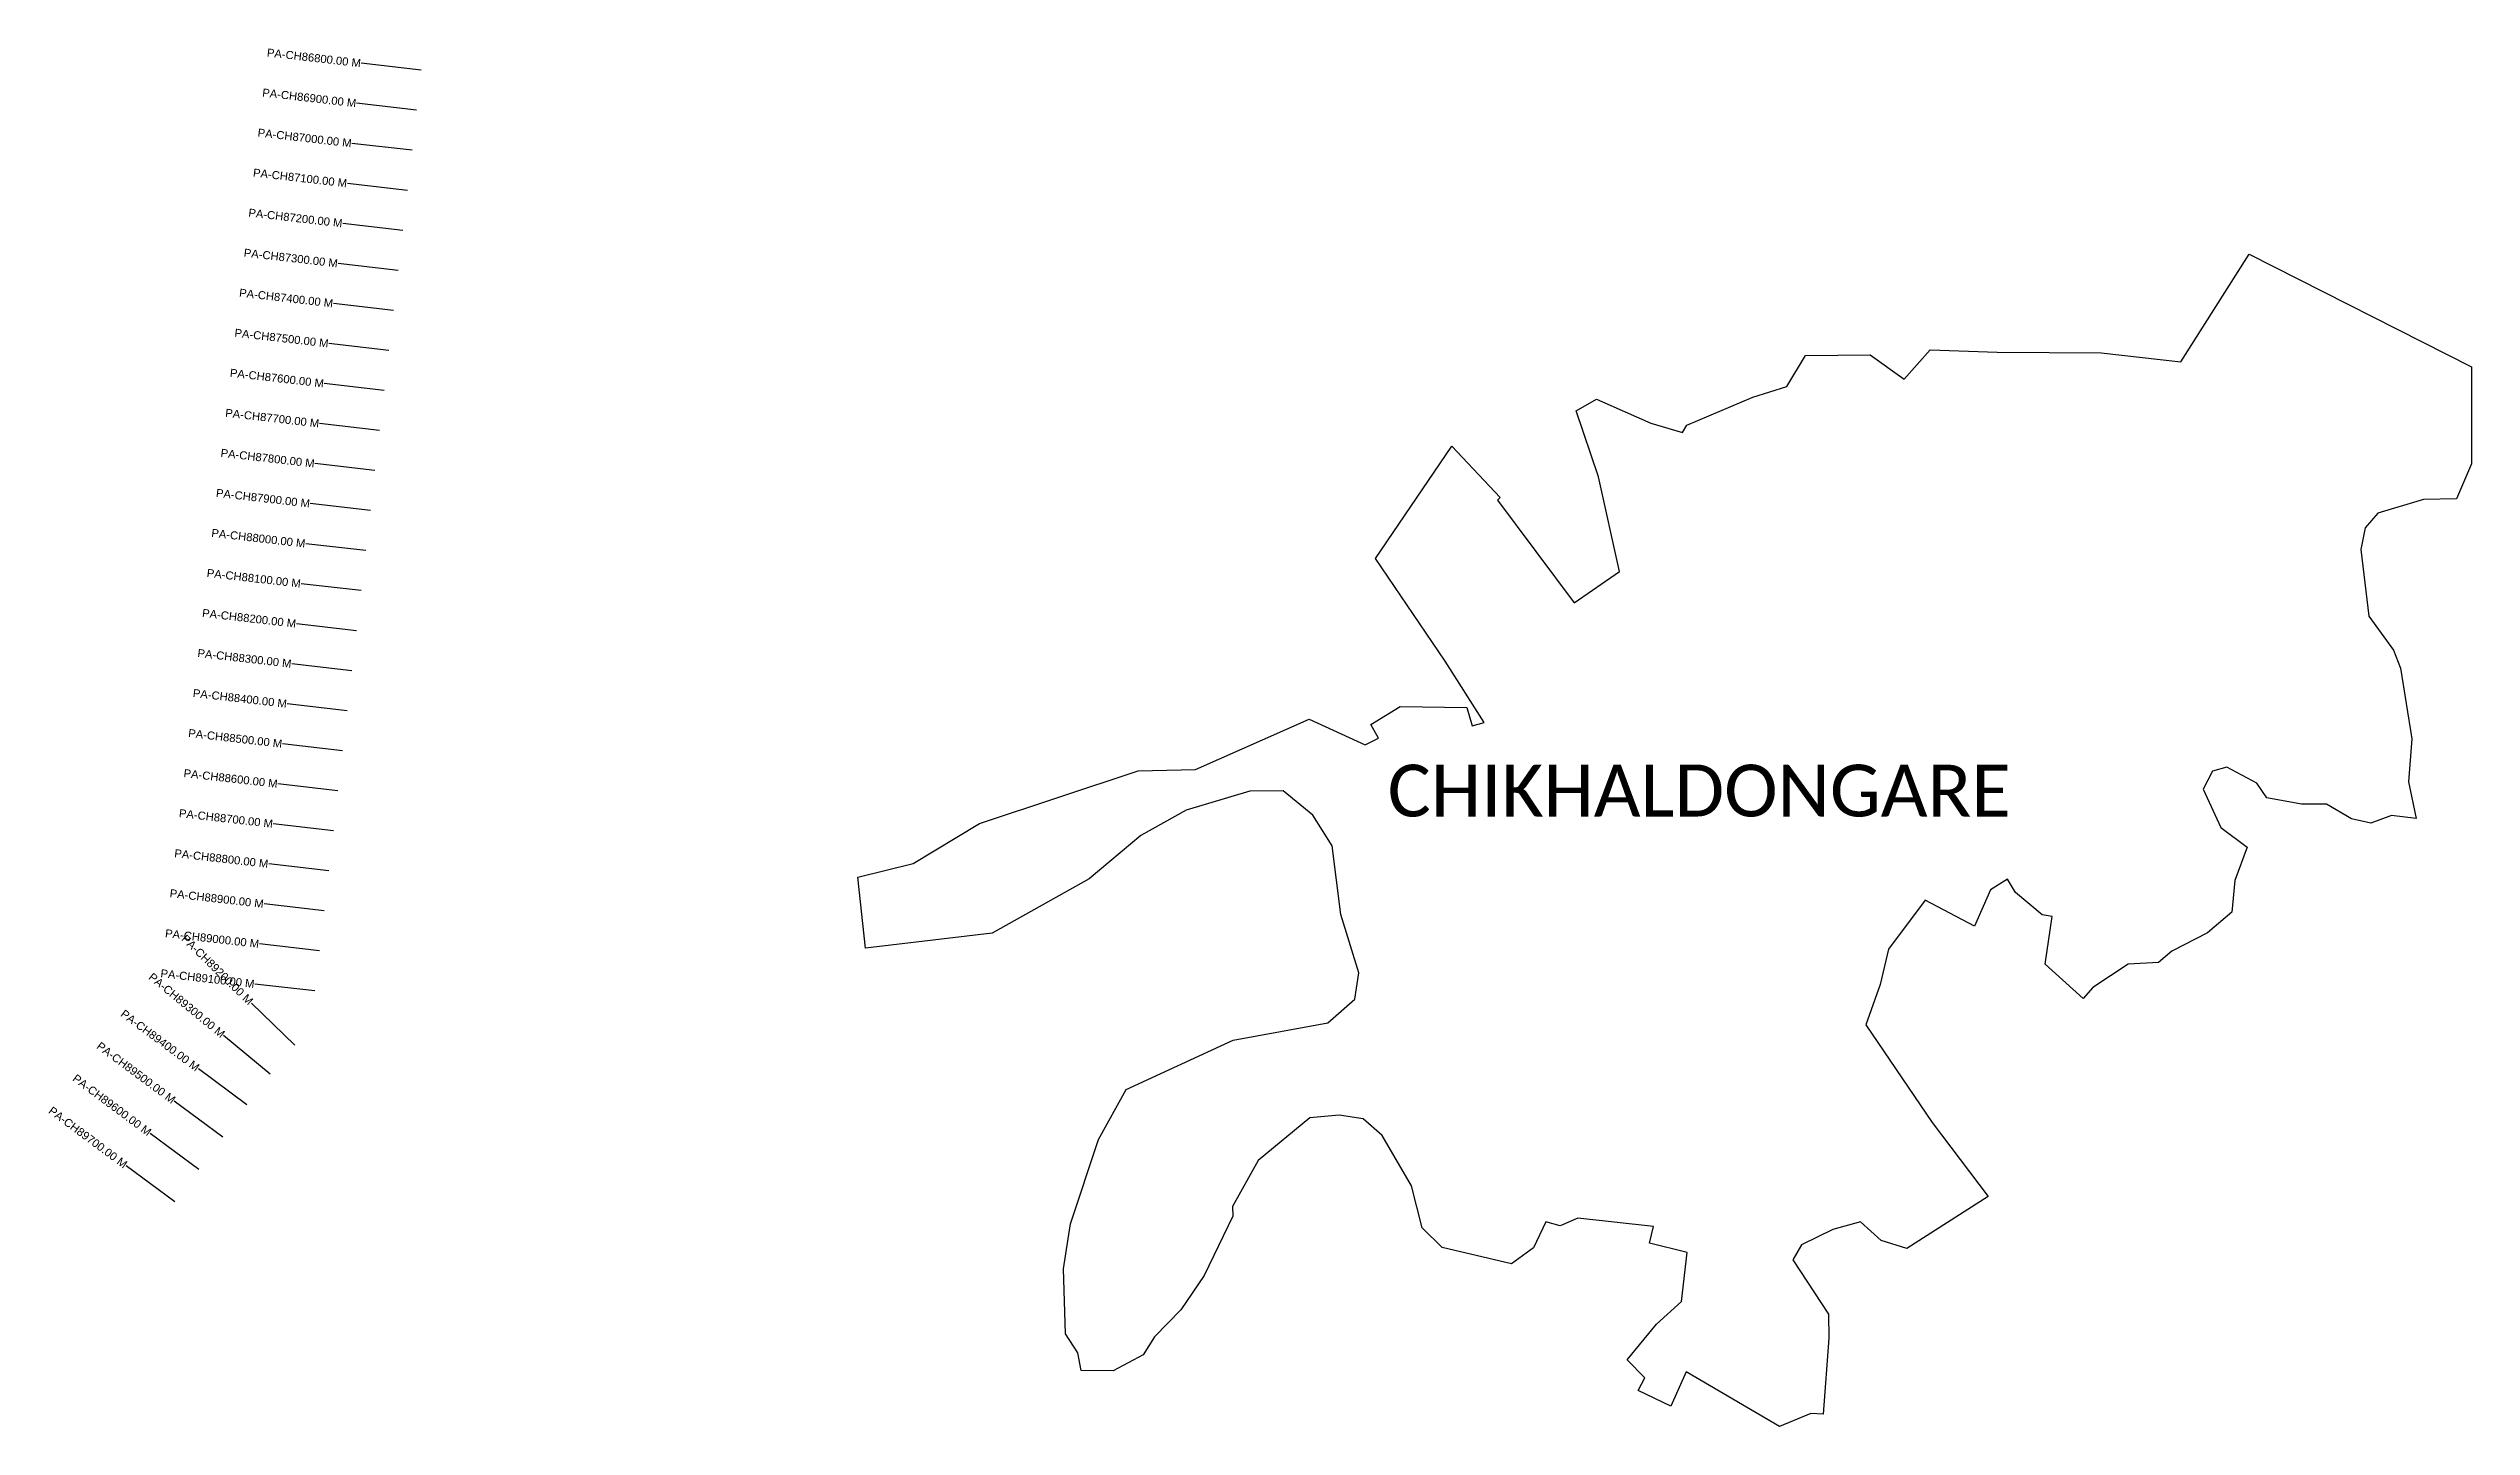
# Model space of a CAD drawing. Header units: metres. Extents: x 264173 to 270187, y 2154397 to 2157817.
import ezdxf
from ezdxf.enums import TextEntityAlignment as Align

# ---------------------------------------------------------------- set-up
doc = ezdxf.new("R2010")
doc.units = ezdxf.units.M
doc.header["$MEASUREMENT"] = 0
for name, color, linetype in [('CS', 134, 'Continuous'), ('CSMark', 6, 'Continuous'), ('village', 3, 'Continuous'), ('VILLAGE NAME', 250, 'Continuous')]:
    doc.layers.add(name, color=color, linetype=linetype)
doc.styles.add('DynamicDimensions', font='arial.ttf')

msp = doc.modelspace()

# ---------------------------------------------------------------- linework, layer by layer
at = {"layer": 'CS'}
for p, q in [((265098, 2157763), (264949, 2157780.2)), ((265086.5, 2157663.6), (264937.5, 2157680.9)), ((265075, 2157564.3), (264926, 2157581.5)), ((265063.6, 2157464.9), (264914.5, 2157482.2)), ((265052.1, 2157365.6), (264903.1, 2157382.8)), ((265040.6, 2157266.3), (264891.6, 2157283.5)), ((265040.6, 2157266.3), (264891.6, 2157283.5)), ((265029.1, 2157166.9), (264880.1, 2157184.2)), ((265017.6, 2157067.6), (264868.6, 2157084.8)), ((265006.1, 2156968.3), (264857.1, 2156985.5)), ((264994.6, 2156868.9), (264845.6, 2156886.2)), ((264983.1, 2156769.6), (264834.1, 2156786.8)), ((264971.6, 2156670.2), (264822.6, 2156687.5)), ((264960.2, 2156570.9), (264811.1, 2156588.1)), ((264960.2, 2156570.9), (264811.1, 2156588.1)), ((264948.7, 2156471.6), (264799.7, 2156488.8)), ((264948.7, 2156471.6), (264799.7, 2156488.8)), ((264937.2, 2156372.2), (264788.2, 2156389.5)), ((264937.2, 2156372.2), (264788.2, 2156389.5)), ((264925.7, 2156272.9), (264776.7, 2156290.1)), ((264914.2, 2156173.6), (264765.2, 2156190.8)), ((264902.7, 2156074.2), (264753.7, 2156091.4)), ((264891.2, 2155974.9), (264742.2, 2155992.1)), ((264879.7, 2155875.5), (264730.7, 2155892.8)), ((264868.2, 2155776.2), (264719.2, 2155793.4)), ((264868.2, 2155776.2), (264719.2, 2155793.4)), ((264856.7, 2155676.9), (264707.7, 2155694.1)), ((264856.7, 2155676.9), (264707.7, 2155694.1)), ((264845.3, 2155577.5), (264696.3, 2155594.8)), ((264845.3, 2155577.5), (264696.3, 2155594.8)), ((264783.8, 2155343.4), (264676.5, 2155448.3)), ((264783.8, 2155343.4), (264676.5, 2155448.3)), ((264833.8, 2155478.2), (264684.8, 2155495.4)), ((264833.8, 2155478.2), (264684.8, 2155495.4)), ((264723.1, 2155272.2), (264607.3, 2155367.6)), ((264665.1, 2155195.4), (264544.7, 2155284.9)), ((264605.4, 2155115.2), (264485, 2155204.7)), ((264545.6, 2155034.9), (264425.3, 2155124.5)), ((264485.9, 2154954.7), (264365.6, 2155044.3))]:
    msp.add_line(p, q, dxfattribs=at)
at = {"layer": 'village', "color": 3, "true_color": 0x00ff00}
msp.add_polyline3d([(269146.1, 2155663.3, 0), (269121, 2155667, 0), (269054.7, 2155722.9, 0), (269035.6, 2155755.9, 0), (268993.2, 2155729.4, 0), (268953.6, 2155639.2, 0), (268830.7, 2155703.4, 0), (268739.9, 2155581.8, 0), (268719.1, 2155494.2, 0), (268683.7, 2155394.2, 0), (268848, 2155152.1, 0), (268987.1, 2154968.2, 0), (268785.1, 2154839.3, 0), (268721.3, 2154858.8, 0), (268670.1, 2154905.3, 0), (268601.6, 2154886.6, 0), (268524.2, 2154848.6, 0), (268502.1, 2154811.3, 0), (268590.5, 2154676.4, 0), (268592.1, 2154616.4, 0), (268577.6, 2154427.8, 0), (268547.2, 2154429.7, 0), (268469.4, 2154397.5, 0), (268237.4, 2154533.5, 0), (268199.4, 2154447.8, 0), (268118.1, 2154487, 0), (268134.9, 2154517.9, 0), (268091.1, 2154563.1, 0), (268163.8, 2154651.3, 0), (268226.1, 2154707.4, 0), (268240.1, 2154829.7, 0), (268146.7, 2154852.6, 0), (268156.9, 2154893.9, 0), (267968.8, 2154914.3, 0), (267924.7, 2154895.4, 0), (267889.2, 2154905.2, 0), (267858.3, 2154840.5, 0), (267803.7, 2154800.9, 0), (267631.9, 2154842, 0), (267582.3, 2154890.6, 0), (267555.5, 2154994.9, 0), (267483.4, 2155119.5, 0), (267435.6, 2155161.2, 0), (267376.7, 2155170.4, 0), (267303.3, 2155163.4, 0), (267175.5, 2155057.6, 0), (267111.5, 2154943.6, 0), (267112.5, 2154919.8, 0), (267041.3, 2154772.2, 0), (266983.7, 2154686.8, 0), (266918.2, 2154619.9, 0), (266889.6, 2154575, 0), (266815.4, 2154535.4, 0), (266735.5, 2154536.7, 0), (266727.9, 2154580.3, 0), (266697.3, 2154627.5, 0), (266691.7, 2154789, 0), (266709.2, 2154900.2, 0), (266778.8, 2155109.9, 0), (266847.7, 2155234.1, 0), (267113.5, 2155356.2, 0), (267348.2, 2155399.2, 0), (267415.3, 2155458.2, 0), (267425.1, 2155523.3, 0), (267380.6, 2155667.7, 0), (267359, 2155838.4, 0), (267311.1, 2155914.5, 0), (267237.1, 2155974.6, 0), (267154.8, 2155974.1, 0), (266996.4, 2155926.7, 0), (266884.3, 2155863.9, 0), (266756, 2155756.2, 0), (266514.7, 2155621.4, 0), (266200.4, 2155584.8, 0), (266181.5, 2155760.3, 0), (266319.3, 2155794.6, 0), (266483.8, 2155894.2, 0), (266877.2, 2156024.5, 0), (267020.1, 2156027.4, 0), (267301.9, 2156152.6, 0), (267440.7, 2156088.8, 0), (267473.8, 2156105.9, 0), (267455.3, 2156139.8, 0), (267528, 2156184.1, 0), (267693, 2156181.7, 0), (267706.6, 2156136, 0), (267735.8, 2156144.1, 0), (267639, 2156296.8, 0), (267466.2, 2156551.3, 0), (267656, 2156830.1, 0), (267775.7, 2156702.5, 0), (267769.1, 2156695.9, 0), (267959.5, 2156441.6, 0), (268072, 2156518.7, 0), (268019.6, 2156754.2, 0), (267964.5, 2156917.6, 0), (268015.2, 2156946.4, 0), (268150.3, 2156887.1, 0), (268228.1, 2156864, 0), (268239.6, 2156882.1, 0), (268403.2, 2156952, 0), (268487.6, 2156978.3, 0), (268534, 2157055.4, 0), (268694, 2157057.1, 0), (268779, 2156996.4, 0), (268842.9, 2157069.1, 0), (269009.6, 2157063.2, 0), (269267.6, 2157061.9, 0), (269465.8, 2157039.4, 0), (269634.9, 2157306.5, 0), (270187, 2157026.6, 0), (270186.5, 2156786.2, 0), (270150, 2156699.1, 0), (270067.5, 2156698, 0), (269954.8, 2156664.1, 0), (269922.6, 2156627.3, 0), (269912.2, 2156574, 0), (269932.4, 2156408, 0), (269993.7, 2156323.6, 0), (270010.4, 2156278.9, 0), (270039.1, 2156104.2, 0), (270030.7, 2155997.5, 0), (270049.4, 2155905.8, 0), (269988.2, 2155913.8, 0), (269937.1, 2155894.3, 0), (269889.4, 2155905.5, 0), (269827, 2155942.1, 0), (269765, 2155941.6, 0), (269678.9, 2155957.4, 0), (269654.2, 2155994.1, 0), (269579.4, 2156033.2, 0), (269544.3, 2156023.3, 0), (269521.1, 2155978.6, 0), (269564.3, 2155883.6, 0), (269630.2, 2155834.7, 0), (269599.6, 2155752.1, 0), (269591.9, 2155673.6, 0), (269531.8, 2155622.1, 0), (269442.9, 2155577, 0), (269410.2, 2155549, 0), (269334.5, 2155544.9, 0), (269246.9, 2155487.2, 0), (269223.1, 2155459.6, 0), (269128.3, 2155544.6, 0)], close=True, dxfattribs=at)
msp.add_polyline3d([(269146.1, 2155663.3, 0), (269121, 2155667, 0), (269054.7, 2155722.9, 0), (269035.6, 2155755.9, 0), (268993.2, 2155729.4, 0), (268953.6, 2155639.2, 0), (268830.7, 2155703.4, 0), (268739.9, 2155581.8, 0), (268719.1, 2155494.2, 0), (268683.7, 2155394.2, 0), (268848, 2155152.1, 0), (268987.1, 2154968.2, 0), (268785.1, 2154839.3, 0), (268721.3, 2154858.8, 0), (268670.1, 2154905.3, 0), (268601.6, 2154886.6, 0), (268524.2, 2154848.6, 0), (268502.1, 2154811.3, 0), (268590.5, 2154676.4, 0), (268592.1, 2154616.4, 0), (268577.6, 2154427.8, 0), (268547.2, 2154429.7, 0), (268469.4, 2154397.5, 0), (268237.4, 2154533.5, 0), (268199.4, 2154447.8, 0), (268118.1, 2154487, 0), (268134.9, 2154517.9, 0), (268091.1, 2154563.1, 0), (268163.8, 2154651.3, 0), (268226.1, 2154707.4, 0), (268240.1, 2154829.7, 0), (268146.7, 2154852.6, 0), (268156.9, 2154893.9, 0), (267968.8, 2154914.3, 0), (267924.7, 2154895.4, 0), (267889.2, 2154905.2, 0), (267858.3, 2154840.5, 0), (267803.7, 2154800.9, 0), (267631.9, 2154842, 0), (267582.3, 2154890.6, 0), (267555.5, 2154994.9, 0), (267483.4, 2155119.5, 0), (267435.6, 2155161.2, 0), (267376.7, 2155170.4, 0), (267303.3, 2155163.4, 0), (267175.5, 2155057.6, 0), (267111.5, 2154943.6, 0), (267112.5, 2154919.8, 0), (267041.3, 2154772.2, 0), (266983.7, 2154686.8, 0), (266918.2, 2154619.9, 0), (266889.6, 2154575, 0), (266815.4, 2154535.4, 0), (266735.5, 2154536.7, 0), (266727.9, 2154580.3, 0), (266697.3, 2154627.5, 0), (266691.7, 2154789, 0), (266709.2, 2154900.2, 0), (266778.8, 2155109.9, 0), (266847.7, 2155234.1, 0), (267113.5, 2155356.2, 0), (267348.2, 2155399.2, 0), (267415.3, 2155458.2, 0), (267425.1, 2155523.3, 0), (267380.6, 2155667.7, 0), (267359, 2155838.4, 0), (267311.1, 2155914.5, 0), (267237.1, 2155974.6, 0), (267154.8, 2155974.1, 0), (266996.4, 2155926.7, 0), (266884.3, 2155863.9, 0), (266756, 2155756.2, 0), (266514.7, 2155621.4, 0), (266200.4, 2155584.8, 0), (266181.5, 2155760.3, 0), (266319.3, 2155794.6, 0), (266483.8, 2155894.2, 0), (266877.2, 2156024.5, 0), (267020.1, 2156027.4, 0), (267301.9, 2156152.6, 0), (267440.7, 2156088.8, 0), (267473.8, 2156105.9, 0), (267455.3, 2156139.8, 0), (267528, 2156184.1, 0), (267693, 2156181.7, 0), (267706.6, 2156136, 0), (267735.8, 2156144.1, 0), (267639, 2156296.8, 0), (267466.2, 2156551.3, 0), (267656, 2156830.1, 0), (267775.7, 2156702.5, 0), (267769.1, 2156695.9, 0), (267959.5, 2156441.6, 0), (268072, 2156518.7, 0), (268019.6, 2156754.2, 0), (267964.5, 2156917.6, 0), (268015.2, 2156946.4, 0), (268150.3, 2156887.1, 0), (268228.1, 2156864, 0), (268239.6, 2156882.1, 0), (268403.2, 2156952, 0), (268487.6, 2156978.3, 0), (268534, 2157055.4, 0), (268694, 2157057.1, 0), (268779, 2156996.4, 0), (268842.9, 2157069.1, 0), (269009.6, 2157063.2, 0), (269267.6, 2157061.9, 0), (269465.8, 2157039.4, 0), (269634.9, 2157306.5, 0), (270187, 2157026.6, 0), (270186.5, 2156786.2, 0), (270150, 2156699.1, 0), (270067.5, 2156698, 0), (269954.8, 2156664.1, 0), (269922.6, 2156627.3, 0), (269912.2, 2156574, 0), (269932.4, 2156408, 0), (269993.7, 2156323.6, 0), (270010.4, 2156278.9, 0), (270039.1, 2156104.2, 0), (270030.7, 2155997.5, 0), (270049.4, 2155905.8, 0), (269988.2, 2155913.8, 0), (269937.1, 2155894.3, 0), (269889.4, 2155905.5, 0), (269827, 2155942.1, 0), (269765, 2155941.6, 0), (269678.9, 2155957.4, 0), (269654.2, 2155994.1, 0), (269579.4, 2156033.2, 0), (269544.3, 2156023.3, 0), (269521.1, 2155978.6, 0), (269564.3, 2155883.6, 0), (269630.2, 2155834.7, 0), (269599.6, 2155752.1, 0), (269591.9, 2155673.6, 0), (269531.8, 2155622.1, 0), (269442.9, 2155577, 0), (269410.2, 2155549, 0), (269334.5, 2155544.9, 0), (269246.9, 2155487.2, 0), (269223.1, 2155459.6, 0), (269128.3, 2155544.6, 0)], close=True, dxfattribs=at)

# ---------------------------------------------------------------- texts
at = {"layer": 'CSMark', "style": 'DynamicDimensions'}
for s, rotation, p in [('PA-CH86800.00 M', 353.40267, (264948, 2157780.3)), ('PA-CH86900.00 M', 353.40267, (264936.5, 2157681)), ('PA-CH87000.00 M', 353.40267, (264925, 2157581.6)), ('PA-CH87100.00 M', 353.40267, (264913.6, 2157482.3)), ('PA-CH87200.00 M', 353.40267, (264902.1, 2157383)), ('PA-CH87300.00 M', 353.40267, (264890.6, 2157283.6)), ('PA-CH87300.00 M', 353.40267, (264890.6, 2157283.6)), ('PA-CH87400.00 M', 353.40267, (264879.1, 2157184.3)), ('PA-CH87500.00 M', 353.40267, (264867.6, 2157084.9)), ('PA-CH87600.00 M', 353.40267, (264856.1, 2156985.6)), ('PA-CH87700.00 M', 353.40267, (264844.6, 2156886.3)), ('PA-CH87800.00 M', 353.40267, (264833.1, 2156786.9)), ('PA-CH87900.00 M', 353.40267, (264821.6, 2156687.6)), ('PA-CH88000.00 M', 353.40267, (264810.2, 2156588.3)), ('PA-CH88000.00 M', 353.40267, (264810.2, 2156588.3)), ('PA-CH88100.00 M', 353.40267, (264798.7, 2156488.9)), ('PA-CH88100.00 M', 353.40267, (264798.7, 2156488.9)), ('PA-CH88200.00 M', 353.40267, (264787.2, 2156389.6)), ('PA-CH88200.00 M', 353.40267, (264787.2, 2156389.6)), ('PA-CH88300.00 M', 353.40267, (264775.7, 2156290.2)), ('PA-CH88400.00 M', 353.40267, (264764.2, 2156190.9)), ('PA-CH88500.00 M', 353.40267, (264752.7, 2156091.6)), ('PA-CH88600.00 M', 353.40267, (264741.2, 2155992.2)), ('PA-CH88700.00 M', 353.40267, (264729.7, 2155892.9)), ('PA-CH88800.00 M', 353.40267, (264718.2, 2155793.5)), ('PA-CH88900.00 M', 353.40267, (264706.7, 2155694.2)), ('PA-CH89000.00 M', 353.40267, (264695.3, 2155594.9)), ('PA-CH89200.00 M', 315.67669, (264675.8, 2155449)), ('PA-CH89300.00 M', 320.53505, (264606.5, 2155368.2)), ('PA-CH89100.00 M', 353.40267, (264683.8, 2155495.5)), ('PA-CH89400.00 M', 323.35288, (264543.9, 2155285.5)), ('PA-CH89500.00 M', 323.35288, (264484.2, 2155205.3)), ('PA-CH89600.00 M', 323.32204, (264424.5, 2155125.1)), ('PA-CH89700.00 M', 323.32204, (264364.8, 2155044.9))]:
    msp.add_text(s, height=20, rotation=rotation, dxfattribs=at).set_placement(p, align=Align.MIDDLE_RIGHT)
at = {"layer": 'VILLAGE NAME', "insert": (267496.8, 2156039.8), "char_height": 128.647, "attachment_point": 1}
msp.add_mtext_dynamic_manual_height_columns('{\\fCalibri|b0|i0|c0|p34;CHIKHALDONGARE}', width=1334.797, gutter_width=643.2, heights=[0], dxfattribs=at)

doc.saveas('drawing.dxf')
